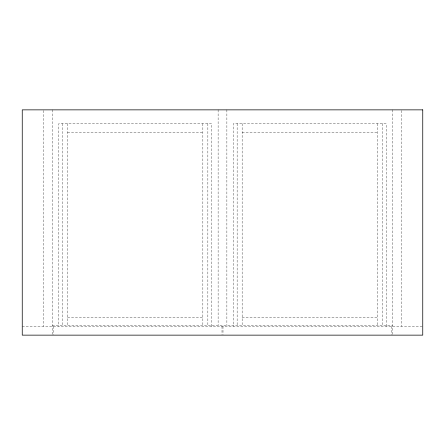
<?xml version="1.0" encoding="UTF-8"?>
<svg xmlns="http://www.w3.org/2000/svg" width="445" height="445" viewBox="0 0 445 445"><rect width="100%" height="100%" fill="white"/><g stroke="black" fill="none" stroke-linecap="round" stroke-linejoin="round"><path stroke-width="0.33" stroke-dasharray="2.23 1.67" d="M67.557 132.388L202.848 132.388M242.152 132.388L377.443 132.388M67.557 317.619L202.848 317.619M242.152 317.619L377.443 317.619M52.288 325.378L392.713 325.378M22.25 326.38L422.75 326.38M401.473 110.555L401.473 326.38M392.713 109.859L392.713 335.141M391.711 326.38L391.711 334.468M386.204 326.38L386.204 123.627L233.386 123.627L233.386 326.38M382.45 123.627L382.45 326.38M377.443 123.627L377.443 326.38M242.152 123.627L242.152 326.38M237.141 123.627L237.141 326.38M226.878 109.859L226.878 325.378M223.001 326.38L223.001 334.468M221.999 326.38L221.999 334.468M218.117 109.859L218.117 325.378M211.609 326.38L211.609 123.627L58.796 123.627L58.796 326.38M207.86 123.627L207.854 326.38M202.848 123.627L202.848 326.38M67.557 123.627L67.557 326.38M62.55 123.627L62.55 326.38M53.289 326.38L53.289 334.468M52.288 109.859L52.288 334.468M43.527 110.555L43.527 326.38"/><path stroke-width="0.67" d="M422.75 109.859L22.25 109.859L22.25 335.141L422.75 335.141L422.75 109.859"/></g></svg>
